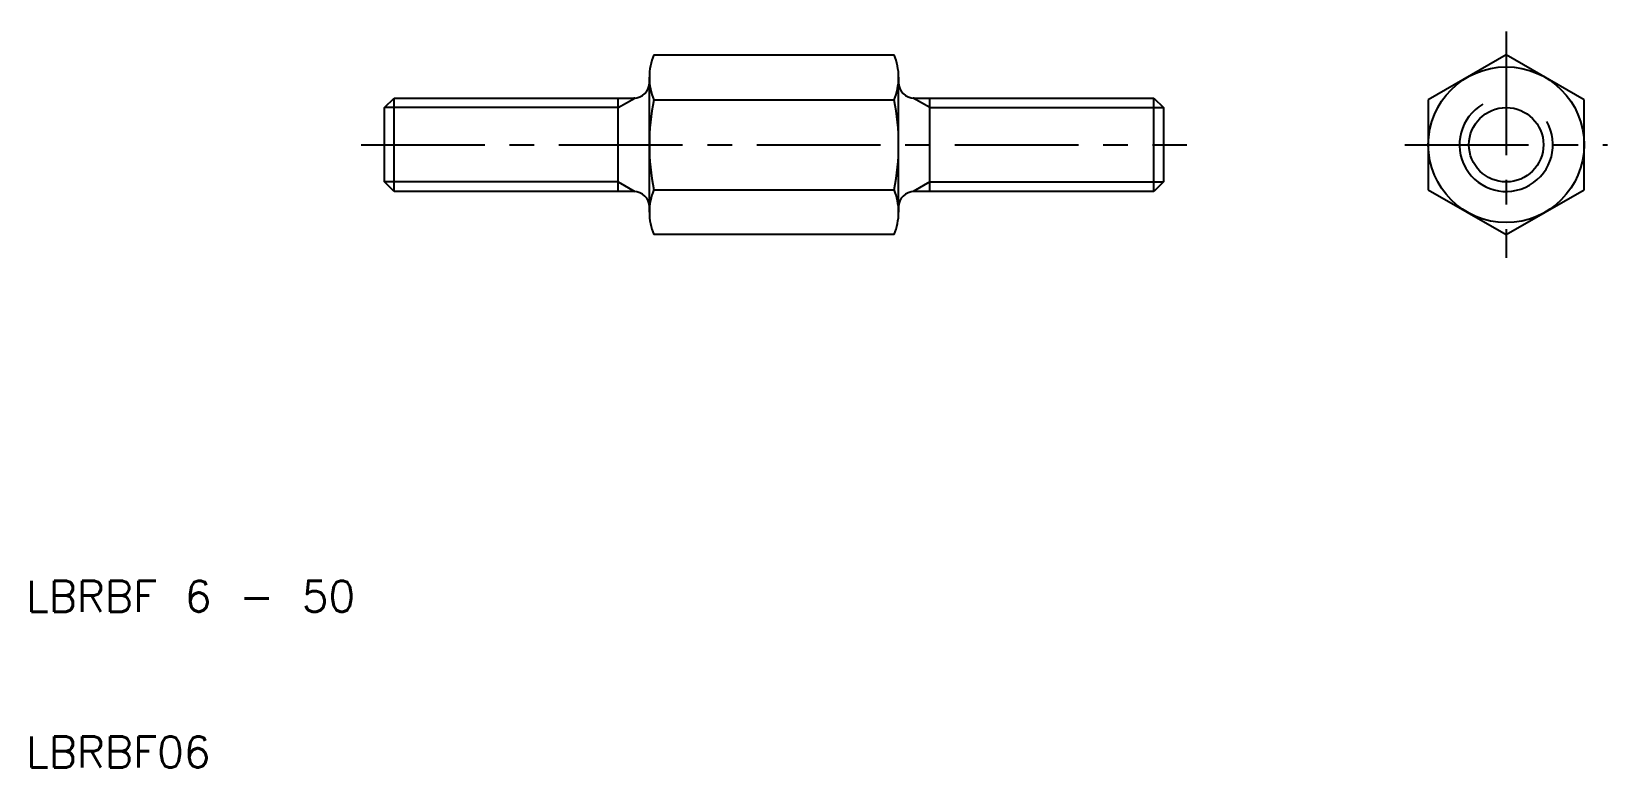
# Model space of a CAD drawing. Extents: x 10 to 111, y 10 to 57.
import ezdxf

# ---------------------------------------------------------------- set-up
doc = ezdxf.new("R2010")
doc.units = 0
doc.header["$LTSCALE"] = 0.25
doc.linetypes.add('CENTER', pattern=[50.8, 31.75, -6.35, 6.35, -6.35])
doc.layers.get('0').update_dxf_attribs({"linetype": 'CONTINUOUS'})
doc.layers.add('CENTER', color=1, linetype='CENTER')
doc.styles.get("Standard").update_dxf_attribs({"font": 'txt.shx', "bigfont": 'extfont.shx'})

msp = doc.modelspace()

# ---------------------------------------------------------------- linework, layer by layer
for p, q in [((50.28, 55.77), (65.72, 55.77)), ((105, 55.77), (100, 52.89)), ((110, 52.89), (105, 55.77)), ((50, 54), (50, 54.33)), ((50, 46), (50, 54)), ((66, 54.33), (66, 54)), ((66, 46), (66, 54)), ((33, 52.39), (33.61, 53)), ((33.61, 53), (48, 53)), ((33.61, 47), (33.61, 53)), ((48, 47), (48, 53)), ((48, 53), (49.06, 53)), ((49.06, 53), (49, 53)), ((50.28, 52.89), (65.72, 52.89)), ((66.94, 53), (82.39, 53)), ((67, 53), (66.94, 53)), ((68, 47), (68, 53)), ((82.39, 47), (82.39, 53)), ((82.39, 53), (83, 52.39)), ((100, 52.89), (100, 47.11)), ((110, 47.11), (110, 52.89)), ((33, 47.61), (33, 52.39)), ((83, 52.39), (83, 47.61)), ((33.61, 47), (33, 47.61)), ((83, 47.61), (82.39, 47)), ((49, 47), (33.61, 47)), ((50.28, 47.11), (65.72, 47.11)), ((82.39, 47), (67, 47)), ((100, 47.11), (105, 44.23)), ((105, 44.23), (110, 47.11)), ((50, 45.67), (50, 46)), ((66, 46), (66, 45.67)), ((65.72, 44.23), (50.28, 44.23))]:
    msp.add_line(p, q)
at = {"color": 3}
for p, q in [((48, 52.39), (49.06, 53)), ((68, 52.39), (66.94, 53)), ((48, 52.39), (33, 52.39)), ((68, 52.39), (83, 52.39)), ((48, 47.61), (33, 47.61)), ((48, 47.61), (49.06, 47)), ((68, 47.61), (66.94, 47)), ((68, 47.61), (83, 47.61))]:
    msp.add_line(p, q, dxfattribs=at)
for radius in [5, 2.39]:
    msp.add_circle((105, 50), radius)
for centre, radius, start, end in [((53.86, 54.33), 3.86, 158.0126, 180), ((62.14, 54.33), 3.86, 0, 21.9874), ((49, 54), 1, 270, 0), ((53.86, 54.33), 3.86, 180, 201.9874), ((62.14, 54.33), 3.86, 338.0126, 0), ((67, 54), 1, 180, 270), ((65, 50), 15, 168.9042, 191.0958), ((51, 50), 15, 348.9042, 11.0958), ((49, 46), 1, 0, 90), ((53.86, 45.67), 3.86, 158.0126, 180), ((62.14, 45.67), 3.86, 0, 21.9874), ((67, 46), 1, 90, 180), ((53.86, 45.67), 3.86, 180, 201.9874), ((62.14, 45.67), 3.86, 338.0126, 0)]:
    msp.add_arc(centre, radius, start, end)
msp.add_arc((105, 50), 3, 120, 30, dxfattribs=at)
at = {"layer": 'CENTER', "color": 1, "linetype": 'CENTER'}
for p, q in [((105, 57.27), (105, 42.73)), ((31.5, 50), (84.5, 50)), ((98.5, 50), (111.5, 50))]:
    msp.add_line(p, q, dxfattribs=at)

# ---------------------------------------------------------------- texts
for s, p in [('LBRBF 6 - 50', (10, 20)), ('LBRBF06', (10, 10))]:
    msp.add_text(s, height=2).set_placement(p)

doc.saveas('drawing.dxf')
